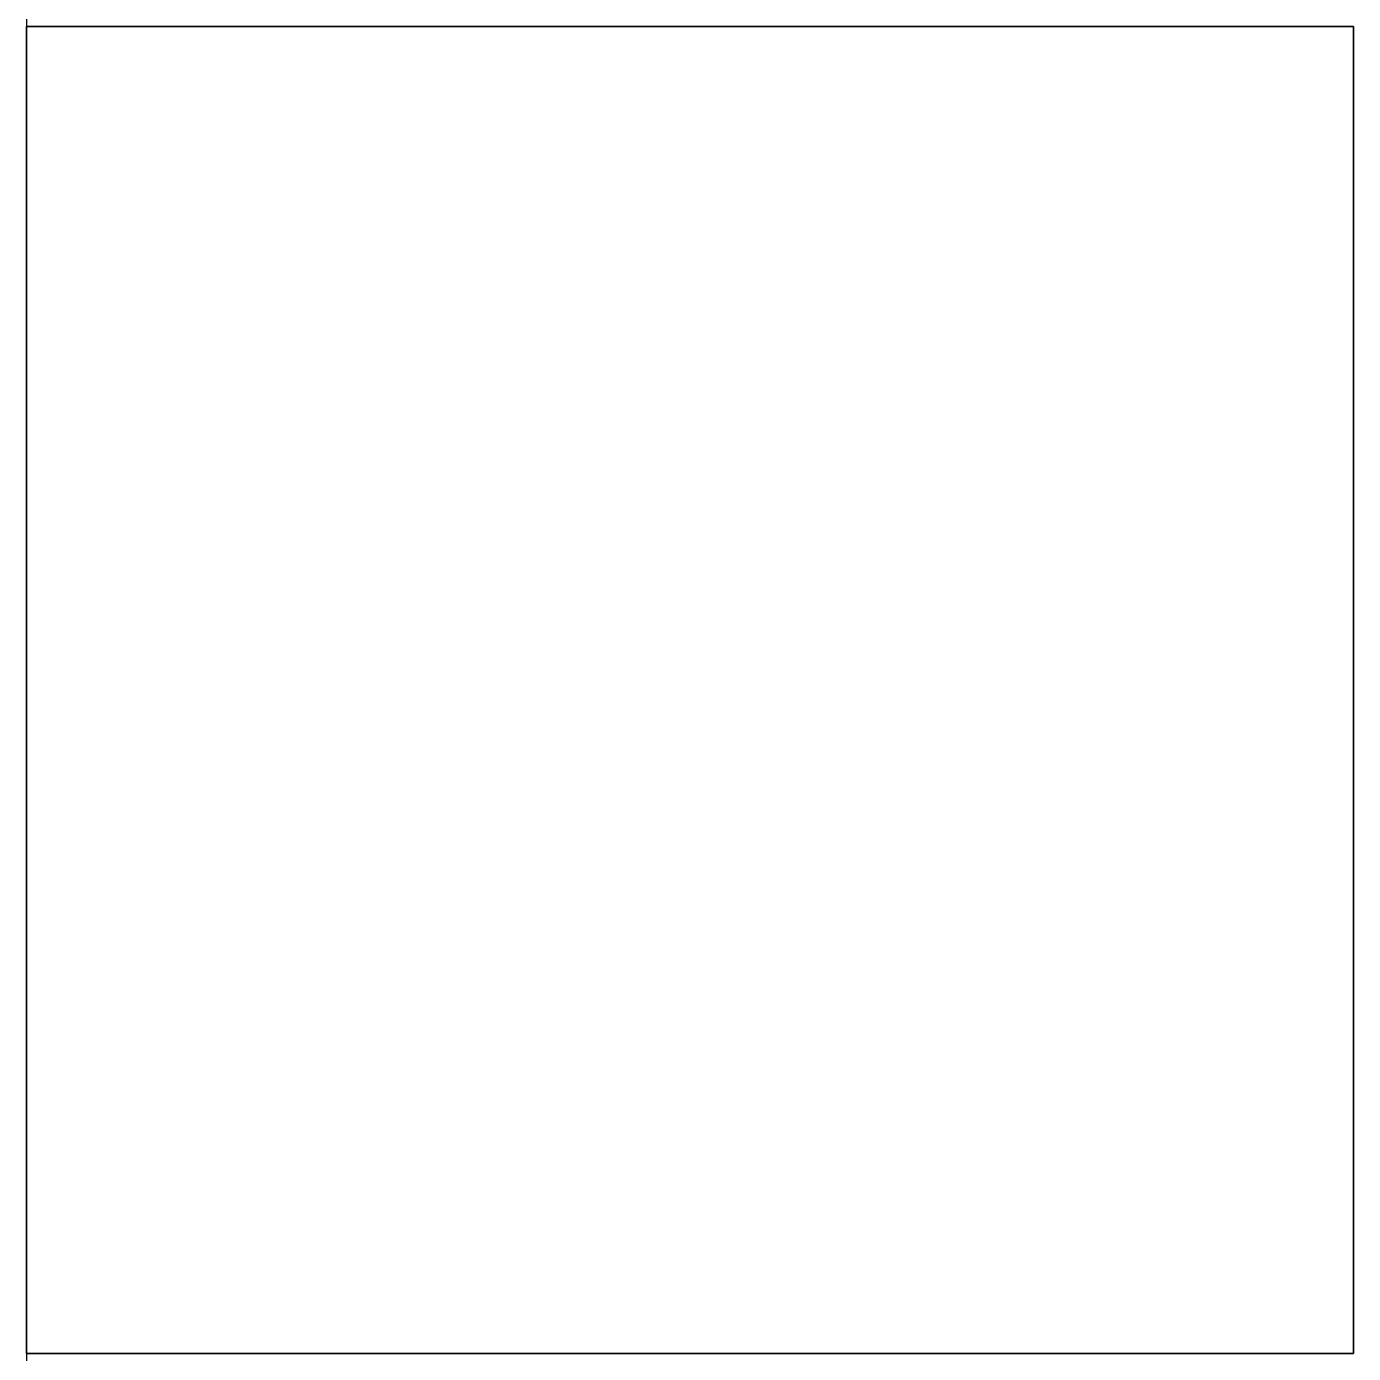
# Model space of a CAD drawing. Header units: millimetres. Extents: x -5.4 to 5.4, y -14.8 to 27.7.
# Drawn here: x 0 to 1, y 26.69 to 27.69 of the extents above.
import ezdxf

# ---------------------------------------------------------------- set-up
doc = ezdxf.new("R2010")
doc.units = ezdxf.units.MM
doc.layers.add('tmp', color=4, linetype='Continuous')

msp = doc.modelspace()

# ---------------------------------------------------------------- linework, layer by layer
for points in [[(1, 27.69, -15.41), (1, 27.69, -16.41), (0, 27.69, -16.41), (0, 27.69, -15.41)], [(1, 27.69, -16.41), (1, 26.69, -16.41), (0, 26.69, -16.41), (0, 27.69, -16.41)], [(0, 27.69, -16.41), (0, 26.69, -16.41), (0, 26.69, -15.41), (0, 27.69, -15.41)], [(0, 27.69, -15.41), (0, 26.69, -15.41), (1, 26.69, -15.41), (1, 27.69, -15.41)], [(1, 26.69, -15.41), (1, 26.69, -16.41), (1, 27.69, -16.41), (1, 27.69, -15.41)], [(0, 26.69, -15.41), (0, 26.69, -16.41), (1, 26.69, -16.41), (1, 26.69, -15.41)]]:
    msp.add_3dface(points)
at = {"layer": 'tmp'}
msp.add_xline((0, -7.25, -8.86), (0, -1), dxfattribs=at)

doc.saveas('drawing.dxf')
